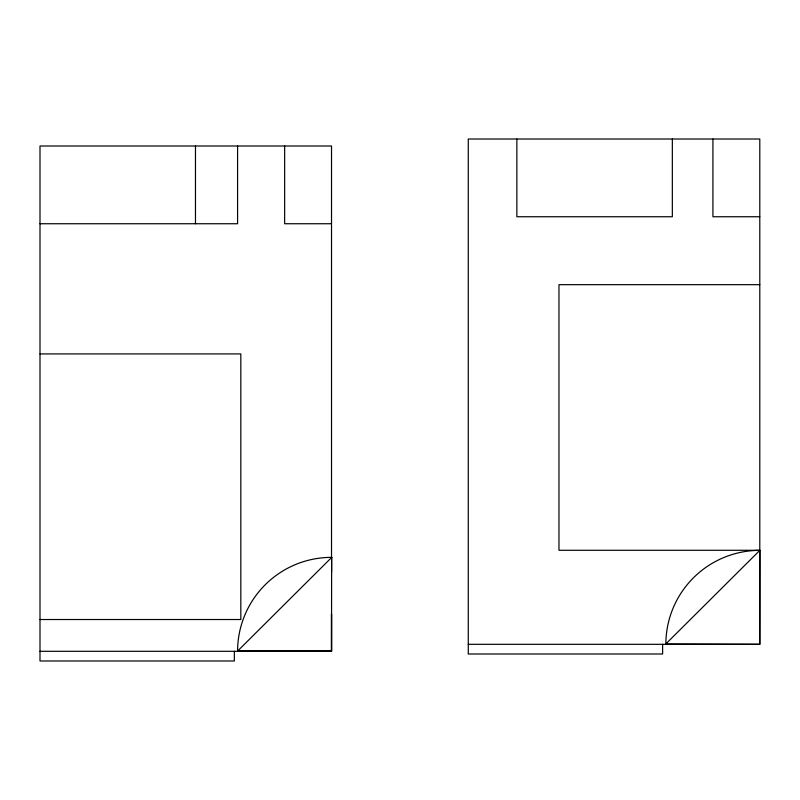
<?xml version="1.0" encoding="UTF-8"?>
<svg xmlns="http://www.w3.org/2000/svg" width="800" height="800" viewBox="0 0 800 800"><rect width="100%" height="100%" fill="white"/><g stroke="black" fill="none" stroke-linecap="round" stroke-linejoin="round"><path stroke-width="1.2" d="M40 651.3L331.52 651.3L331.51 614.13M331.6 572.11L331.63 557.28L331.52 651.3L237.49 651L331.42 651.21M662.62 644.31L662.62 654L468.27 654L468.27 139.01L759.79 139.01L759.79 644.31L665.76 644L759.91 550.28L759.79 644.31L468.27 644.31M759.79 216.75L712.93 216.75L712.93 139.01M40 223.74L237.58 223.74L237.58 146M331.52 223.74L284.65 223.74L284.65 146M759.79 284.67L558.97 284.67L558.97 550.28L759.79 550.28M40 353.92L240.82 353.92L240.82 619.52L40 619.52M672.34 139.01L672.34 216.75L516.86 216.75L516.86 139.01M331.52 557.73L331.52 146L40 146L40 660.99L234.35 660.99L234.35 651.3M331.52 613.87L331.52 651.3M195.48 146L195.48 223.74M665.86 644.1A93.93 93.93 0 0 1 760 550.37M331.73 557.37L237.58 651.09A93.93 93.93 0 0 1 331.73 557.37"/></g></svg>
